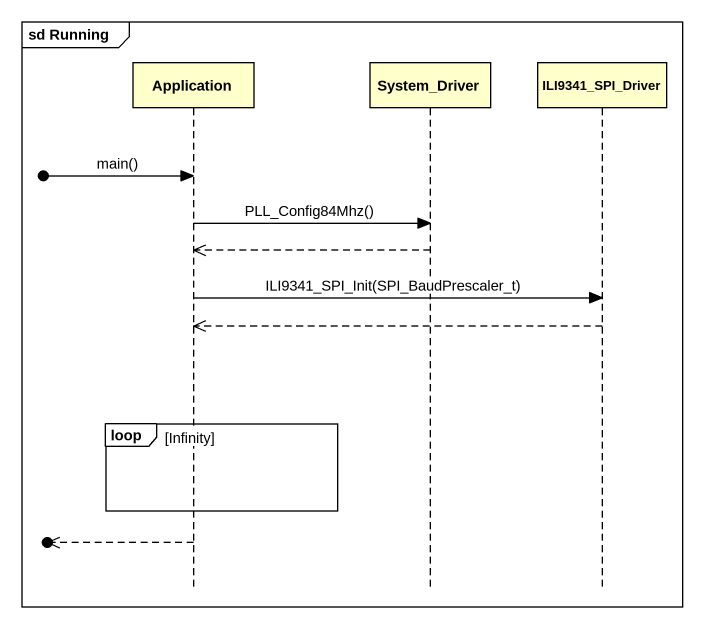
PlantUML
@startuml
mainframe sd Running
hide footbox
participant Application
participant System_Driver
participant ILI9341_SPI_Driver

[o-> Application : main()
Application -> System_Driver : PLL_Config84Mhz()
System_Driver -->> Application
Application -> ILI9341_SPI_Driver : ILI9341_SPI_Init(SPI_BaudPrescaler_t)
ILI9341_SPI_Driver -->> Application
loop Infinity
end
[o<<-- Application
@enduml
